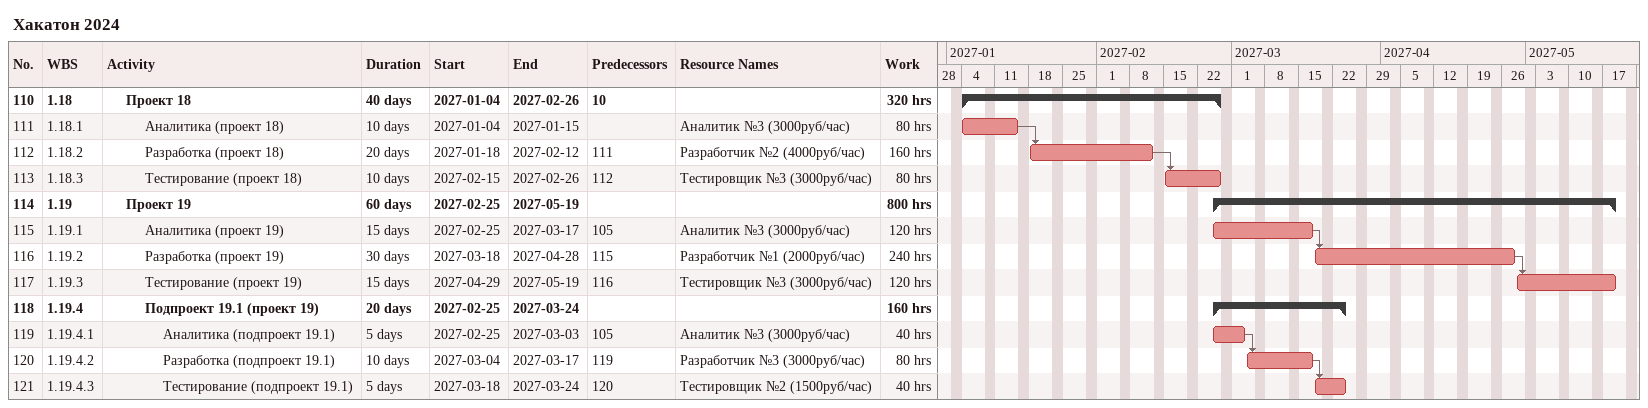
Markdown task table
Хакатон 2024

| ID | WBS | Task | Duration | Start | Finish | Predecessors | Resources | Work (h) |
|---|---|---|---|---|---|---|---|---|
| 110 | 1.18 | **Проект 18** | 40d | 2027-01-04 | 2027-02-26 | 10 |  | 320 |
| 111 | 1.18.1 | Аналитика (проект 18) | 10d | 2027-01-04 | 2027-01-15 |  | Аналитик №3 (3000руб/час) | 80 |
| 112 | 1.18.2 | Разработка (проект 18) | 20d | 2027-01-18 | 2027-02-12 | 111 | Разработчик №2 (4000руб/час) | 160 |
| 113 | 1.18.3 | Тестирование (проект 18) | 10d | 2027-02-15 | 2027-02-26 | 112 | Тестировщик №3 (3000руб/час) | 80 |
| 114 | 1.19 | **Проект 19** | 60d | 2027-02-25 | 2027-05-19 |  |  | 800 |
| 115 | 1.19.1 | Аналитика (проект 19) | 15d | 2027-02-25 | 2027-03-17 | 105 | Аналитик №3 (3000руб/час) | 120 |
| 116 | 1.19.2 | Разработка (проект 19) | 30d | 2027-03-18 | 2027-04-28 | 115 | Разработчик №1 (2000руб/час) | 240 |
| 117 | 1.19.3 | Тестирование (проект 19) | 15d | 2027-04-29 | 2027-05-19 | 116 | Тестировщик №3 (3000руб/час) | 120 |
| 118 | 1.19.4 | **Подпроект 19.1 (проект 19)** | 20d | 2027-02-25 | 2027-03-24 |  |  | 160 |
| 119 | 1.19.4.1 | Аналитика (подпроект 19.1) | 5d | 2027-02-25 | 2027-03-03 | 105 | Аналитик №3 (3000руб/час) | 40 |
| 120 | 1.19.4.2 | Разработка (подпроект 19.1) | 10d | 2027-03-04 | 2027-03-17 | 119 | Разработчик №3 (3000руб/час) | 80 |
| 121 | 1.19.4.3 | Тестирование (подпроект 19.1) | 5d | 2027-03-18 | 2027-03-24 | 120 | Тестировщик №2 (1500руб/час) | 40 |
